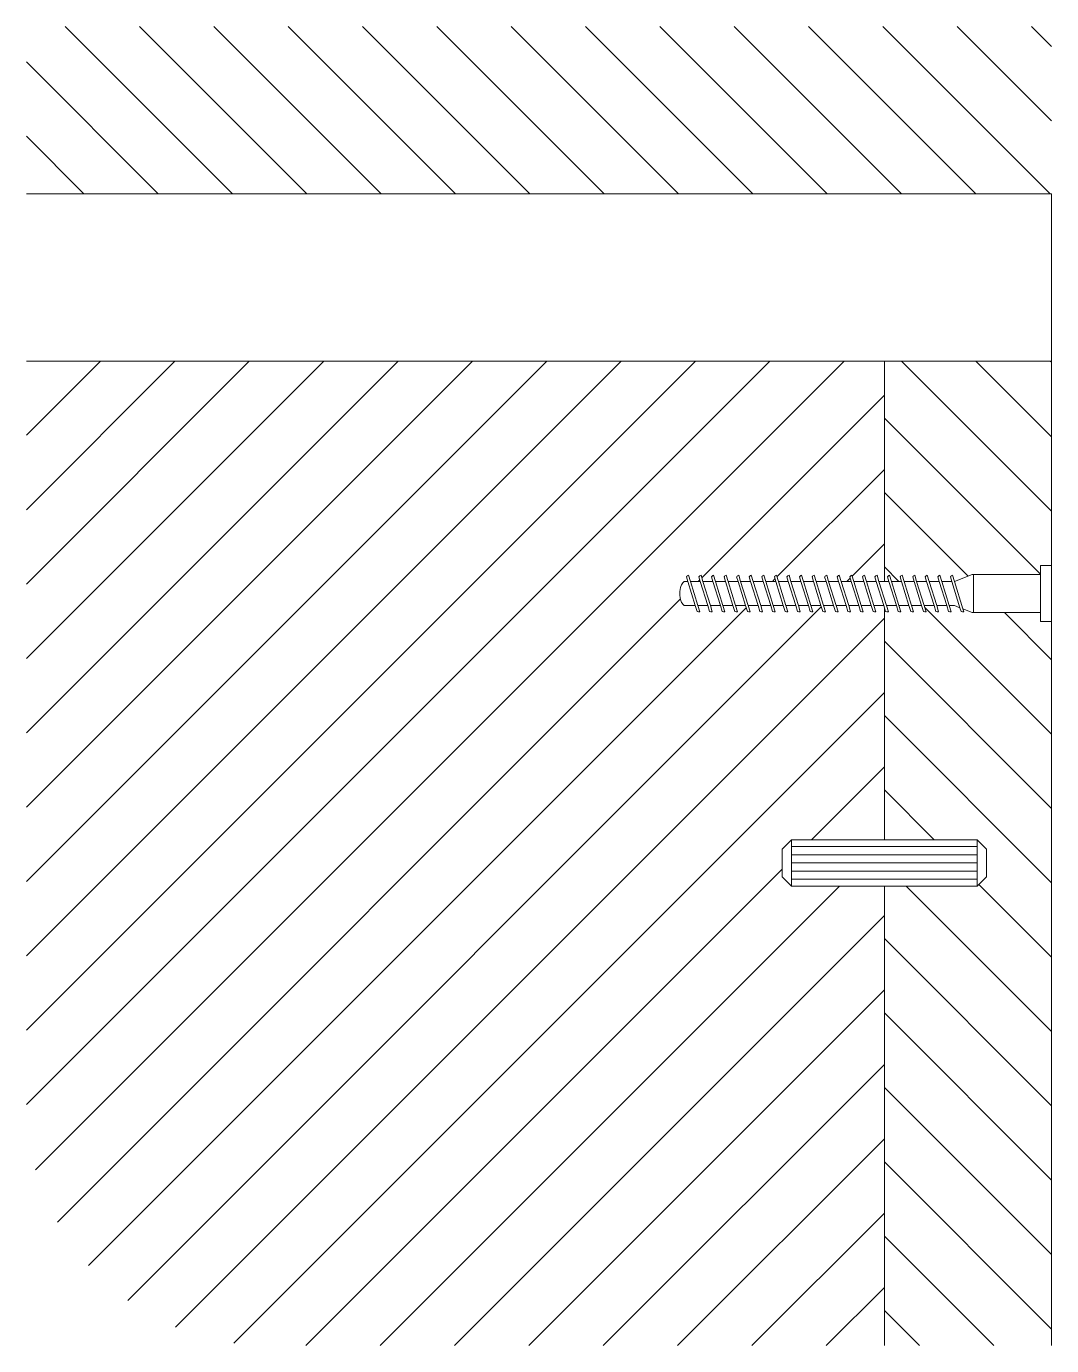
# Model space of a CAD drawing. Header units: centimetres. Extents: x -2268 to 3762, y -1681 to 1458.
# Drawn here: x 1263.65 to 1274.68, y -1431.68 to -1417.48 of the extents above; entities that cross this region are included whole.
import ezdxf

# ---------------------------------------------------------------- set-up
doc = ezdxf.new("R2010")
doc.units = ezdxf.units.CM
for name, color, linetype, lineweight in [('0_Num_Penna__5', 5, 'Continuous', 18), ('0_Num_Penna__6', 6, 'Continuous', 18), ('A-FURN_Num_Penna__252_Num_Penna__252_Num_Penna__3_Num_Penna__252_Num_Penna__252_Num_Penna__252_Num_Penna__252_Num_Penna__252_Num_Penna__252_Num_Penna__252_Num_Penna__252_Num_Penna__252_Num_Penna__252_Num_Penna__252_Num_Penna__5', 5, 'Continuous', 18), ('A-FURN_Num_Penna__252_Num_Penna__252_Num_Penna__3_Num_Penna__252_Num_Penna__252_Num_Penna__252_Num_Penna__252_Num_Penna__252_Num_Penna__252_Num_Penna__252_Num_Penna__252_Num_Penna__252_Num_Penna__252_Num_Penna__252_Num_Penna__6', 6, 'Continuous', 18), ('PDF16_Geometry_Num_Penna__6_Num_Penna__6_Num_Penna__6_Num_Penna__6_Num_Penna__6_Num_Penna__6_Num_Penna__6_Num_Penna__6_Num_Penna__6_Num_Penna__6_Num_Penna__6_Num_Penna__6_Num_Penna__6_Num_Penna__6', 6, 'Continuous', 18), ('PDF2_Geometry_Num_Penna__7_Num_Penna__7_Num_Penna__7_Num_Penna__7_Num_Penna__7_Num_Penna__7_Num_Penna__7_Num_Penna__5', 5, 'Continuous', 18), ('PDF2_Geometry_Num_Penna__7_Num_Penna__7_Num_Penna__7_Num_Penna__7_Num_Penna__7_Num_Penna__7_Num_Penna__7_Num_Penna__6', 6, 'Continuous', 18), ('VITE_Num_Penna__5', 5, 'Continuous', 18)]:
    doc.layers.add(name, color=color, linetype=linetype, lineweight=lineweight)

msp = doc.modelspace()

# ---------------------------------------------------------------- hatches: boundary and pattern name
at = {"layer": '0_Num_Penna__5', "ltscale": 0.5}
h = msp.add_hatch(dxfattribs=at)
h.set_pattern_fill('JIS_WOOD', color=254, scale=0.8, angle=-90)
h.set_pattern_definition([(315, (2716.0864, -2125.5031), (0.4, 0.4), [])])
h.paths.add_polyline_path([(1263.6495, -1417.4834), (1263.6495, -1419.2834), (1274.6823, -1419.2834), (1274.6823, -1417.4834)])
h = msp.add_hatch(dxfattribs=at)
h.set_pattern_fill('JIS_WOOD', color=254, scale=0.8)
h.set_pattern_definition([(45, (2706.35817, 35.22605), (-0.4, 0.4), [])])
h.paths.add_polyline_path([(1272.8823, -1421.0834), (1272.8823, -1423.4544), (1272.8239, -1423.4544), (1272.8034, -1423.3881, 0.1988875), (1272.7811, -1423.4065), (1272.796, -1423.4544), (1272.6886, -1423.4544), (1272.6681, -1423.3881, 0.1989434), (1272.6458, -1423.4065), (1272.6607, -1423.4544), (1272.5533, -1423.4544), (1272.5328, -1423.3881, 0.1988859), (1272.5106, -1423.4065), (1272.5254, -1423.4544), (1272.418, -1423.4544), (1272.3975, -1423.388, 0.1990067), (1272.3753, -1423.4065), (1272.3901, -1423.4544), (1272.2828, -1423.4544), (1272.2622, -1423.3881, 0.1988875), (1272.24, -1423.4065), (1272.2548, -1423.4544), (1272.1475, -1423.4544), (1272.1269, -1423.388, 0.1989434), (1272.1047, -1423.4065), (1272.1195, -1423.4544), (1272.0122, -1423.4544), (1271.9916, -1423.388, 0.1988859), (1271.9694, -1423.4065), (1271.9842, -1423.4544), (1271.8769, -1423.4544), (1271.8563, -1423.388, 0.1990067), (1271.8341, -1423.4065), (1271.8489, -1423.4544), (1271.7416, -1423.4544), (1271.7211, -1423.388, 0.1988875), (1271.6988, -1423.4065), (1271.7136, -1423.4544), (1271.6063, -1423.4544), (1271.5858, -1423.388, 0.1989434), (1271.5635, -1423.4065), (1271.5783, -1423.4544), (1271.471, -1423.4544), (1271.4505, -1423.388, 0.1988859), (1271.4282, -1423.4065), (1271.443, -1423.4544), (1271.3357, -1423.4544), (1271.3152, -1423.388, 0.1990067), (1271.2929, -1423.4065), (1271.3077, -1423.4544), (1271.2004, -1423.4544), (1271.1799, -1423.388, 0.1988875), (1271.1576, -1423.4065), (1271.1725, -1423.4544), (1271.0651, -1423.4544), (1271.0446, -1423.388, 0.1989434), (1271.0224, -1423.4065), (1271.0372, -1423.4544), (1270.9298, -1423.4544), (1270.9093, -1423.388, 0.1988859), (1270.8871, -1423.4065), (1270.9019, -1423.4544), (1270.7945, -1423.4544), (1270.774, -1423.388, 0.1990067), (1270.7518, -1423.4065), (1270.7666, -1423.4544), (1270.7277, -1423.4544, 0.1429907), (1270.6961, -1423.4998, 0.1639438), (1270.6962, -1423.6699, 0.1415974), (1270.7276, -1423.7151), (1270.8472, -1423.7151), (1270.8669, -1423.7787, 0.1987158), (1270.8958, -1423.7814), (1270.8753, -1423.7151), (1270.9825, -1423.7151), (1271.0022, -1423.7787, 0.1992809), (1271.0311, -1423.7814), (1271.0105, -1423.7151), (1271.1178, -1423.7151), (1271.1375, -1423.7787, 0.1983308), (1271.1664, -1423.7814), (1271.1458, -1423.7151), (1271.2531, -1423.7151), (1271.2728, -1423.7787, 0.1996276), (1271.3017, -1423.7814), (1271.2811, -1423.7151), (1271.3884, -1423.7151), (1271.4081, -1423.7787, 0.1987158), (1271.4369, -1423.7814), (1271.4164, -1423.7151), (1271.5237, -1423.7151), (1271.5434, -1423.7787, 0.1992809), (1271.5722, -1423.7814), (1271.5517, -1423.7151), (1271.659, -1423.7151), (1271.6787, -1423.7788, 0.1983308), (1271.7075, -1423.7814), (1271.687, -1423.7151), (1271.7943, -1423.7151), (1271.8139, -1423.7787, 0.1996276), (1271.8428, -1423.7814), (1271.8223, -1423.7151), (1271.9295, -1423.7151), (1271.9492, -1423.7787, 0.1987158), (1271.9781, -1423.7814), (1271.9576, -1423.7151), (1272.0648, -1423.7151), (1272.0845, -1423.7787, 0.1992809), (1272.1134, -1423.7814), (1272.0929, -1423.7151), (1272.2001, -1423.7151), (1272.2198, -1423.7788, 0.1983308), (1272.2487, -1423.7814), (1272.2282, -1423.7151), (1272.3354, -1423.7151), (1272.3551, -1423.7787, 0.1996276), (1272.384, -1423.7814), (1272.3635, -1423.7151), (1272.4707, -1423.7151), (1272.4904, -1423.7787, 0.1987158), (1272.5193, -1423.7814), (1272.4987, -1423.7151), (1272.606, -1423.7151), (1272.6257, -1423.7787, 0.1992809), (1272.6546, -1423.7814), (1272.634, -1423.7151), (1272.7413, -1423.7151), (1272.761, -1423.7788, 0.1983308), (1272.7899, -1423.7814), (1272.7693, -1423.7151), (1272.8766, -1423.7151), (1272.8823, -1423.7336), (1272.8823, -1426.2334), (1271.8823, -1426.2334), (1271.7823, -1426.3334), (1271.7823, -1426.6334), (1271.8823, -1426.7334), (1272.8823, -1426.7334), (1272.8823, -1431.6759), (1266.2546, -1431.6759, -0.4142136), (1263.6495, -1429.0707), (1263.6495, -1421.0834)])
h = msp.add_hatch(dxfattribs=at)
h.set_pattern_fill('JIS_WOOD', color=254, scale=0.8, angle=-90)
h.set_pattern_definition([(315, (2706.35817, 35.22605), (0.4, 0.4), [])])
h.paths.add_polyline_path([(1274.5623, -1423.7906), (1274.5623, -1423.8847), (1274.6823, -1423.8847), (1274.6823, -1431.6759), (1272.8823, -1431.6759), (1272.8823, -1426.7334), (1273.8823, -1426.7334), (1273.9823, -1426.6334), (1273.9823, -1426.3334), (1273.8823, -1426.2334), (1272.8823, -1426.2334), (1272.8823, -1423.766, 0.3351529), (1272.9252, -1423.7814), (1272.9046, -1423.7151), (1273.0119, -1423.7151), (1273.0316, -1423.7787, 0.1987158), (1273.0604, -1423.7814), (1273.0399, -1423.7151), (1273.1472, -1423.7151), (1273.1669, -1423.7788, 0.1992809), (1273.1957, -1423.7814), (1273.1752, -1423.7151), (1273.2825, -1423.7151), (1273.3022, -1423.7788, 0.1983308), (1273.331, -1423.7814), (1273.3105, -1423.7151), (1273.4178, -1423.7151), (1273.4374, -1423.7787, 0.1996276), (1273.4663, -1423.7814), (1273.4458, -1423.7151), (1273.553, -1423.7151), (1273.5727, -1423.7788, 0.1987158), (1273.6016, -1423.7814), (1273.5811, -1423.7151), (1273.6387, -1423.7151), (1273.6951, -1423.737), (1273.708, -1423.7787, 0.1958522), (1273.7368, -1423.7812), (1273.727, -1423.7493), (1273.8407, -1423.7934), (1273.8407, -1423.7906)])
h.paths.add_polyline_path([(1274.6823, -1421.0834), (1274.6823, -1423.2847), (1274.5623, -1423.2848), (1274.5623, -1423.3789), (1273.8407, -1423.3789), (1273.8407, -1423.3789, 0.0928248), (1273.827, -1423.3814), (1273.6387, -1423.4544), (1273.6357, -1423.4544), (1273.6151, -1423.3881, 0.1989009), (1273.5929, -1423.4065), (1273.6077, -1423.4544), (1273.5004, -1423.4544), (1273.4798, -1423.3881, 0.1990067), (1273.4576, -1423.4065), (1273.4724, -1423.4544), (1273.3651, -1423.4544), (1273.3446, -1423.3881, 0.1988875), (1273.3223, -1423.4065), (1273.3371, -1423.4544), (1273.2298, -1423.4544), (1273.2093, -1423.3881, 0.1989434), (1273.187, -1423.4065), (1273.2018, -1423.4544), (1273.0945, -1423.4544), (1273.074, -1423.3881, 0.1988859), (1273.0517, -1423.4065), (1273.0665, -1423.4544), (1272.9592, -1423.4544), (1272.9387, -1423.388, 0.1990067), (1272.9164, -1423.4065), (1272.9312, -1423.4544), (1272.8823, -1423.4544), (1272.8823, -1421.0834)])

# ---------------------------------------------------------------- linework, layer by layer
at = {"layer": '0_Num_Penna__6', "color": 6, "linetype": 'Continuous', "lineweight": 18}
for p, q in [((1271.8823, -1426.2334), (1271.7823, -1426.3334)), ((1271.7823, -1426.6334), (1271.7823, -1426.3334)), ((1273.8823, -1426.2334), (1273.9823, -1426.3334)), ((1273.9823, -1426.6334), (1273.9823, -1426.3334)), ((1271.8823, -1426.7334), (1271.7823, -1426.6334)), ((1273.8823, -1426.7334), (1273.9823, -1426.6334))]:
    msp.add_line(p, q, dxfattribs=at)
at = {"layer": 'A-FURN_Num_Penna__252_Num_Penna__252_Num_Penna__3_Num_Penna__252_Num_Penna__252_Num_Penna__252_Num_Penna__252_Num_Penna__252_Num_Penna__252_Num_Penna__252_Num_Penna__252_Num_Penna__252_Num_Penna__252_Num_Penna__252_Num_Penna__5', "color": 5, "linetype": 'Continuous', "lineweight": 18}
for p, q in [((1274.6823, -1423.2847), (1274.6823, -1423.8847)), ((1270.7666, -1423.4544), (1270.8472, -1423.7151)), ((1270.8753, -1423.7151), (1270.7945, -1423.4544)), ((1270.9019, -1423.4544), (1270.9825, -1423.7151)), ((1271.0105, -1423.7151), (1270.9298, -1423.4544)), ((1271.0372, -1423.4544), (1271.1178, -1423.7151)), ((1271.1458, -1423.7151), (1271.0651, -1423.4544)), ((1271.1725, -1423.4544), (1271.2531, -1423.7151)), ((1271.2811, -1423.7151), (1271.2004, -1423.4544)), ((1271.3077, -1423.4544), (1271.3884, -1423.7151)), ((1271.4164, -1423.7151), (1271.3357, -1423.4544)), ((1271.443, -1423.4544), (1271.5237, -1423.7151)), ((1271.5517, -1423.7151), (1271.471, -1423.4544)), ((1271.5783, -1423.4544), (1271.659, -1423.7151)), ((1271.687, -1423.7151), (1271.6063, -1423.4544)), ((1271.7136, -1423.4544), (1271.7943, -1423.7151)), ((1271.8223, -1423.7151), (1271.7416, -1423.4544)), ((1271.8489, -1423.4544), (1271.9295, -1423.7151)), ((1271.9576, -1423.7151), (1271.8769, -1423.4544)), ((1271.9842, -1423.4544), (1272.0648, -1423.7151)), ((1272.0929, -1423.7151), (1272.0122, -1423.4544)), ((1272.1195, -1423.4544), (1272.2001, -1423.7151)), ((1272.2282, -1423.7151), (1272.1475, -1423.4544)), ((1272.2548, -1423.4544), (1272.3354, -1423.7151)), ((1272.3635, -1423.7151), (1272.2828, -1423.4544)), ((1272.3901, -1423.4544), (1272.4707, -1423.7151)), ((1272.4987, -1423.7151), (1272.418, -1423.4544)), ((1272.5254, -1423.4544), (1272.606, -1423.7151)), ((1272.634, -1423.7151), (1272.5533, -1423.4544)), ((1272.6607, -1423.4544), (1272.7413, -1423.7151)), ((1272.7693, -1423.7151), (1272.6886, -1423.4544)), ((1272.796, -1423.4544), (1272.8766, -1423.7151)), ((1272.9046, -1423.7151), (1272.8239, -1423.4544)), ((1272.9312, -1423.4544), (1273.0119, -1423.7151)), ((1273.0399, -1423.7151), (1272.9592, -1423.4544)), ((1273.0665, -1423.4544), (1273.1472, -1423.7151)), ((1273.1752, -1423.7151), (1273.0945, -1423.4544)), ((1273.2018, -1423.4544), (1273.2825, -1423.7151)), ((1273.3105, -1423.7151), (1273.2298, -1423.4544)), ((1273.3371, -1423.4544), (1273.4178, -1423.7151)), ((1273.4458, -1423.7151), (1273.3651, -1423.4544)), ((1273.4724, -1423.4544), (1273.553, -1423.7151)), ((1273.5811, -1423.7151), (1273.5004, -1423.4544)), ((1273.6077, -1423.4544), (1273.6951, -1423.737)), ((1273.727, -1423.7493), (1273.6357, -1423.4544)), ((1273.8407, -1423.3789), (1273.8407, -1423.7151)), ((1274.5623, -1423.7906), (1274.5623, -1423.3789)), ((1273.8407, -1423.7151), (1273.8407, -1423.7906))]:
    msp.add_line(p, q, dxfattribs=at)
at = {"layer": 'A-FURN_Num_Penna__252_Num_Penna__252_Num_Penna__3_Num_Penna__252_Num_Penna__252_Num_Penna__252_Num_Penna__252_Num_Penna__252_Num_Penna__252_Num_Penna__252_Num_Penna__252_Num_Penna__252_Num_Penna__252_Num_Penna__252_Num_Penna__6', "color": 6, "linetype": 'Continuous', "lineweight": 18}
for p, q in [((1274.6823, -1423.2847), (1274.5623, -1423.2848)), ((1274.5623, -1423.3789), (1274.5623, -1423.2848)), ((1270.7518, -1423.4065), (1270.7666, -1423.4544)), ((1270.7945, -1423.4544), (1270.774, -1423.388)), ((1270.8871, -1423.4065), (1270.9019, -1423.4544)), ((1270.9298, -1423.4544), (1270.9093, -1423.388)), ((1271.0224, -1423.4065), (1271.0372, -1423.4544)), ((1271.0651, -1423.4544), (1271.0446, -1423.388)), ((1271.1577, -1423.4065), (1271.1725, -1423.4544)), ((1271.2004, -1423.4544), (1271.1799, -1423.388)), ((1271.2929, -1423.4065), (1271.3077, -1423.4544)), ((1271.3357, -1423.4544), (1271.3152, -1423.388)), ((1271.4282, -1423.4065), (1271.443, -1423.4544)), ((1271.471, -1423.4544), (1271.4505, -1423.388)), ((1271.5635, -1423.4065), (1271.5783, -1423.4544)), ((1271.6063, -1423.4544), (1271.5858, -1423.388)), ((1271.6988, -1423.4065), (1271.7136, -1423.4544)), ((1271.7416, -1423.4544), (1271.7211, -1423.388)), ((1271.8341, -1423.4065), (1271.8489, -1423.4544)), ((1271.8769, -1423.4544), (1271.8563, -1423.388)), ((1271.9694, -1423.4065), (1271.9842, -1423.4544)), ((1272.0122, -1423.4544), (1271.9916, -1423.388)), ((1272.1047, -1423.4065), (1272.1195, -1423.4544)), ((1272.1475, -1423.4544), (1272.1269, -1423.388)), ((1272.24, -1423.4065), (1272.2548, -1423.4544)), ((1272.2828, -1423.4544), (1272.2622, -1423.3881)), ((1272.3753, -1423.4065), (1272.3901, -1423.4544)), ((1272.418, -1423.4544), (1272.3975, -1423.388)), ((1272.5106, -1423.4065), (1272.5254, -1423.4544)), ((1272.5533, -1423.4544), (1272.5328, -1423.3881)), ((1272.6459, -1423.4065), (1272.6607, -1423.4544)), ((1272.6886, -1423.4544), (1272.6681, -1423.3881)), ((1272.7811, -1423.4065), (1272.796, -1423.4544)), ((1272.8239, -1423.4544), (1272.8034, -1423.3881)), ((1272.9164, -1423.4065), (1272.9312, -1423.4544)), ((1272.9592, -1423.4544), (1272.9387, -1423.388)), ((1273.0517, -1423.4065), (1273.0665, -1423.4544)), ((1273.0945, -1423.4544), (1273.074, -1423.3881)), ((1273.187, -1423.4065), (1273.2018, -1423.4544)), ((1273.2298, -1423.4544), (1273.2093, -1423.3881)), ((1273.3223, -1423.4065), (1273.3371, -1423.4544)), ((1273.3651, -1423.4544), (1273.3446, -1423.3881)), ((1273.4576, -1423.4065), (1273.4724, -1423.4544)), ((1273.5004, -1423.4544), (1273.4798, -1423.3881)), ((1273.5929, -1423.4065), (1273.6077, -1423.4544)), ((1273.6357, -1423.4544), (1273.6151, -1423.3881)), ((1270.8472, -1423.7151), (1270.8669, -1423.7787)), ((1270.8958, -1423.7814), (1270.8753, -1423.7151)), ((1270.9825, -1423.7151), (1271.0022, -1423.7787)), ((1271.0311, -1423.7814), (1271.0105, -1423.7151)), ((1271.1178, -1423.7151), (1271.1375, -1423.7787)), ((1271.1664, -1423.7814), (1271.1458, -1423.7151)), ((1271.2531, -1423.7151), (1271.2728, -1423.7787)), ((1271.3017, -1423.7814), (1271.2811, -1423.7151)), ((1271.3884, -1423.7151), (1271.4081, -1423.7787)), ((1271.4369, -1423.7814), (1271.4164, -1423.7151)), ((1271.5237, -1423.7151), (1271.5434, -1423.7787)), ((1271.5722, -1423.7814), (1271.5517, -1423.7151)), ((1271.659, -1423.7151), (1271.6787, -1423.7787)), ((1271.7075, -1423.7814), (1271.687, -1423.7151)), ((1271.7943, -1423.7151), (1271.814, -1423.7787)), ((1271.8428, -1423.7814), (1271.8223, -1423.7151)), ((1271.9295, -1423.7151), (1271.9492, -1423.7787)), ((1271.9781, -1423.7814), (1271.9576, -1423.7151)), ((1272.0648, -1423.7151), (1272.0845, -1423.7787)), ((1272.1134, -1423.7814), (1272.0929, -1423.7151)), ((1272.2001, -1423.7151), (1272.2198, -1423.7787)), ((1272.2487, -1423.7814), (1272.2282, -1423.7151)), ((1272.3354, -1423.7151), (1272.3551, -1423.7788)), ((1272.384, -1423.7814), (1272.3635, -1423.7151)), ((1272.4707, -1423.7151), (1272.4904, -1423.7787)), ((1272.5193, -1423.7814), (1272.4987, -1423.7151)), ((1272.606, -1423.7151), (1272.6257, -1423.7788)), ((1272.6546, -1423.7814), (1272.634, -1423.7151)), ((1272.7413, -1423.7151), (1272.761, -1423.7788)), ((1272.7899, -1423.7814), (1272.7693, -1423.7151)), ((1272.8766, -1423.7151), (1272.8963, -1423.7788)), ((1272.9252, -1423.7814), (1272.9046, -1423.7151)), ((1273.0119, -1423.7151), (1273.0316, -1423.7787)), ((1273.0604, -1423.7814), (1273.0399, -1423.7151)), ((1273.1472, -1423.7151), (1273.1669, -1423.7788)), ((1273.1957, -1423.7814), (1273.1752, -1423.7151)), ((1273.2825, -1423.7151), (1273.3022, -1423.7788)), ((1273.331, -1423.7814), (1273.3105, -1423.7151)), ((1273.4178, -1423.7151), (1273.4374, -1423.7788)), ((1273.4663, -1423.7814), (1273.4458, -1423.7151)), ((1273.553, -1423.7151), (1273.5727, -1423.7788)), ((1273.6016, -1423.7814), (1273.5811, -1423.7151)), ((1273.6951, -1423.737), (1273.708, -1423.7788)), ((1273.7369, -1423.7814), (1273.727, -1423.7493)), ((1274.5623, -1423.8847), (1274.5623, -1423.7906)), ((1274.6823, -1423.8847), (1274.5623, -1423.8847))]:
    msp.add_line(p, q, dxfattribs=at)
at = {"layer": 'PDF16_Geometry_Num_Penna__6_Num_Penna__6_Num_Penna__6_Num_Penna__6_Num_Penna__6_Num_Penna__6_Num_Penna__6_Num_Penna__6_Num_Penna__6_Num_Penna__6_Num_Penna__6_Num_Penna__6_Num_Penna__6_Num_Penna__6', "color": 6, "linetype": 'Continuous', "lineweight": 18}
for p, q in [((1274.6823, -1419.2834), (1263.6495, -1419.2834)), ((1274.6823, -1421.0834), (1274.6823, -1419.2834)), ((1274.6823, -1421.0834), (1263.6495, -1421.0834)), ((1272.8823, -1423.4544), (1272.8823, -1421.0834)), ((1274.6823, -1423.2833), (1274.6823, -1421.0834)), ((1272.8823, -1426.2334), (1272.8823, -1423.7336)), ((1274.6823, -1431.6759), (1274.6823, -1423.8833)), ((1272.8823, -1431.6759), (1272.8823, -1426.7334))]:
    msp.add_line(p, q, dxfattribs=at)
at = {"layer": 'PDF2_Geometry_Num_Penna__7_Num_Penna__7_Num_Penna__7_Num_Penna__7_Num_Penna__7_Num_Penna__7_Num_Penna__7_Num_Penna__5', "color": 5, "linetype": 'Continuous', "lineweight": 18, "flags": 128}
for points in [[(1273.6387, -1423.7151), (1273.6357, -1423.7151)], [(1273.8823, -1426.3067), (1271.8823, -1426.3067)], [(1273.8823, -1426.3949), (1271.8823, -1426.3949)], [(1273.8823, -1426.4831), (1271.8823, -1426.4831)], [(1273.8823, -1426.5713), (1271.8823, -1426.5713)], [(1273.8823, -1426.6594), (1271.8823, -1426.6594)]]:
    msp.add_lwpolyline(points, dxfattribs=at)
at = {"layer": 'PDF2_Geometry_Num_Penna__7_Num_Penna__7_Num_Penna__7_Num_Penna__7_Num_Penna__7_Num_Penna__7_Num_Penna__7_Num_Penna__6', "color": 6, "linetype": 'Continuous', "lineweight": 18, "flags": 128}
for points in [[(1270.7666, -1423.4544), (1270.7368, -1423.4544, 0.1995304), (1270.7199, -1423.4614, 0.1168771), (1270.696, -1423.5002, 0.162888), (1270.696, -1423.6691, 0.1168318), (1270.7199, -1423.7081, 0.198418), (1270.7368, -1423.7151), (1270.8472, -1423.7151)], [(1270.774, -1423.388, 0.1990067), (1270.7518, -1423.4065)], [(1270.9093, -1423.388, 0.1989404), (1270.8871, -1423.4065)], [(1271.0446, -1423.388, 0.1989543), (1271.0224, -1423.4065)], [(1271.1799, -1423.388, 0.1988984), (1271.1576, -1423.4065)], [(1271.3152, -1423.388, 0.1990067), (1271.2929, -1423.4065)], [(1271.4505, -1423.388, 0.1989404), (1271.4282, -1423.4065)], [(1271.5858, -1423.388, 0.1989543), (1271.5635, -1423.4065)], [(1271.7211, -1423.388, 0.1988984), (1271.6988, -1423.4065)], [(1271.8563, -1423.388, 0.1990067), (1271.8341, -1423.4065)], [(1271.9916, -1423.388, 0.1989404), (1271.9694, -1423.4065)], [(1272.1269, -1423.388, 0.1989543), (1272.1047, -1423.4065)], [(1272.2622, -1423.3881, 0.1988984), (1272.24, -1423.4065)], [(1272.3975, -1423.388, 0.1990067), (1272.3753, -1423.4065)], [(1272.5328, -1423.3881, 0.1989404), (1272.5106, -1423.4065)], [(1272.6681, -1423.3881, 0.1989543), (1272.6458, -1423.4065)], [(1272.8034, -1423.3881, 0.1988984), (1272.7811, -1423.4065)], [(1272.9387, -1423.388, 0.1990067), (1272.9164, -1423.4065)], [(1273.074, -1423.3881, 0.1989404), (1273.0517, -1423.4065)], [(1273.2093, -1423.3881, 0.1989543), (1273.187, -1423.4065)], [(1273.3446, -1423.3881, 0.1988984), (1273.3223, -1423.4065)], [(1273.4798, -1423.3881, 0.1990067), (1273.4576, -1423.4065)], [(1273.6151, -1423.3881, 0.1989009), (1273.5929, -1423.4065)], [(1274.5623, -1423.3789), (1273.8407, -1423.3789, 0.0974562), (1273.8264, -1423.3817)], [(1270.8669, -1423.7787, 0.1987158), (1270.8958, -1423.7814)], [(1271.0022, -1423.7787, 0.1992809), (1271.0311, -1423.7814)], [(1271.1375, -1423.7787, 0.1985138), (1271.1664, -1423.7814)], [(1271.2728, -1423.7787, 0.1996277), (1271.3017, -1423.7814)], [(1271.4081, -1423.7787, 0.1987158), (1271.4369, -1423.7814)], [(1271.5434, -1423.7787, 0.1992809), (1271.5722, -1423.7814)], [(1271.6786, -1423.7787, 0.1985138), (1271.7075, -1423.7814)], [(1271.814, -1423.7787, 0.1996277), (1271.8428, -1423.7814)], [(1271.9492, -1423.7787, 0.1987158), (1271.9781, -1423.7814)], [(1272.0845, -1423.7787, 0.1992809), (1272.1134, -1423.7814)], [(1272.2198, -1423.7787, 0.1985138), (1272.2487, -1423.7814)], [(1272.3551, -1423.7787, 0.1996277), (1272.384, -1423.7814)], [(1272.4904, -1423.7787, 0.1987158), (1272.5193, -1423.7814)], [(1272.6257, -1423.7787, 0.1992809), (1272.6546, -1423.7814)], [(1272.761, -1423.7787, 0.1985138), (1272.7899, -1423.7814)], [(1272.8963, -1423.7787, 0.1996277), (1272.9252, -1423.7814)], [(1273.0316, -1423.7787, 0.1987158), (1273.0604, -1423.7814)], [(1273.1669, -1423.7788, 0.1992809), (1273.1957, -1423.7814)], [(1273.3021, -1423.7788, 0.1985138), (1273.331, -1423.7814)], [(1273.4375, -1423.7788, 0.1996277), (1273.4663, -1423.7814)], [(1273.5727, -1423.7788, 0.1987158), (1273.6016, -1423.7814)], [(1273.708, -1423.7788, 0.1958535), (1273.7368, -1423.7812)], [(1273.827, -1423.7881, 0.0928564), (1273.8407, -1423.7906), (1274.5623, -1423.7906)]]:
    msp.add_lwpolyline(points, format="xyb", dxfattribs=at)
for points in [[(1270.9019, -1423.4544), (1270.7945, -1423.4544)], [(1271.0372, -1423.4544), (1270.9298, -1423.4544)], [(1271.1725, -1423.4544), (1271.0651, -1423.4544)], [(1271.3077, -1423.4544), (1271.2004, -1423.4544)], [(1271.443, -1423.4544), (1271.3357, -1423.4544)], [(1271.5783, -1423.4544), (1271.471, -1423.4544)], [(1271.7136, -1423.4544), (1271.6063, -1423.4544)], [(1271.8489, -1423.4544), (1271.7416, -1423.4544)], [(1271.9842, -1423.4544), (1271.8769, -1423.4544)], [(1272.1195, -1423.4544), (1272.0122, -1423.4544)], [(1272.2548, -1423.4544), (1272.1475, -1423.4544)], [(1272.3901, -1423.4544), (1272.2828, -1423.4544)], [(1272.5254, -1423.4544), (1272.418, -1423.4544)], [(1272.6607, -1423.4544), (1272.5533, -1423.4544)], [(1272.796, -1423.4544), (1272.6886, -1423.4544)], [(1272.9312, -1423.4544), (1272.8239, -1423.4544)], [(1273.0665, -1423.4544), (1272.9592, -1423.4544)], [(1273.2018, -1423.4544), (1273.0945, -1423.4544)], [(1273.3371, -1423.4544), (1273.2298, -1423.4544)], [(1273.4724, -1423.4544), (1273.3651, -1423.4544)], [(1273.6077, -1423.4544), (1273.5004, -1423.4544)], [(1273.6387, -1423.4544), (1273.6357, -1423.4544)], [(1273.827, -1423.3814), (1273.6387, -1423.4544)], [(1270.8753, -1423.7151), (1270.9825, -1423.7151)], [(1271.0105, -1423.7151), (1271.1178, -1423.7151)], [(1271.1458, -1423.7151), (1271.2531, -1423.7151)], [(1271.2811, -1423.7151), (1271.3884, -1423.7151)], [(1271.4164, -1423.7151), (1271.5237, -1423.7151)], [(1271.5517, -1423.7151), (1271.659, -1423.7151)], [(1271.687, -1423.7151), (1271.7943, -1423.7151)], [(1271.8223, -1423.7151), (1271.9295, -1423.7151)], [(1271.9576, -1423.7151), (1272.0648, -1423.7151)], [(1272.0929, -1423.7151), (1272.2001, -1423.7151)], [(1272.2282, -1423.7151), (1272.3354, -1423.7151)], [(1272.3635, -1423.7151), (1272.4707, -1423.7151)], [(1272.4987, -1423.7151), (1272.606, -1423.7151)], [(1272.634, -1423.7151), (1272.7413, -1423.7151)], [(1272.7693, -1423.7151), (1272.8766, -1423.7151)], [(1272.9046, -1423.7151), (1273.0119, -1423.7151)], [(1273.0399, -1423.7151), (1273.1472, -1423.7151)], [(1273.1752, -1423.7151), (1273.2825, -1423.7151)], [(1273.3105, -1423.7151), (1273.4178, -1423.7151)], [(1273.4458, -1423.7151), (1273.553, -1423.7151)], [(1273.5811, -1423.7151), (1273.6387, -1423.7151)], [(1273.6951, -1423.737), (1273.6387, -1423.7151)], [(1273.827, -1423.7881), (1273.727, -1423.7493)], [(1271.8823, -1426.2334), (1273.8823, -1426.2334)], [(1273.8823, -1426.7334), (1271.8823, -1426.7334)]]:
    msp.add_lwpolyline(points, dxfattribs=at)
at = {"layer": 'VITE_Num_Penna__5', "color": 5, "linetype": 'Continuous', "lineweight": 18, "flags": 128}
for points in [[(1271.8823, -1426.2334), (1271.8823, -1426.7334)], [(1273.8823, -1426.2334), (1273.8823, -1426.7334)]]:
    msp.add_lwpolyline(points, dxfattribs=at)

doc.saveas('drawing.dxf')
